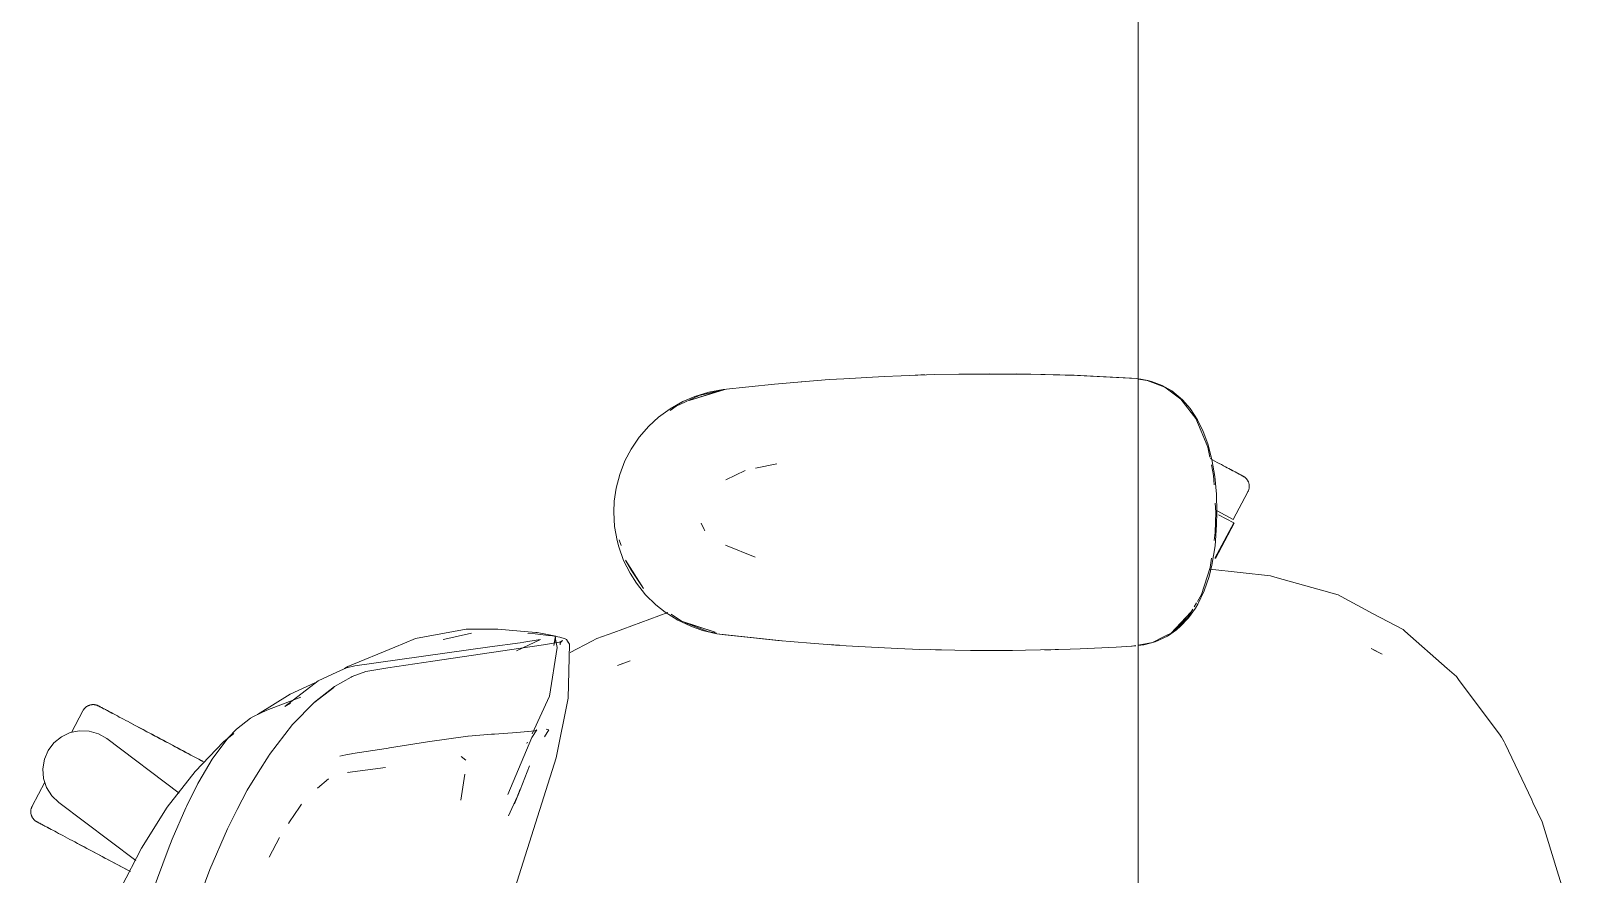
# Model space of a CAD drawing. Header units: millimetres. Extents: x 155927 to 317870, y -36033 to 97293.
# Drawn here: x 203994 to 204533, y 10179 to 10475 of the extents above; entities that cross this region are included whole.
import ezdxf

# ---------------------------------------------------------------- set-up
doc = ezdxf.new("R2010")
doc.units = ezdxf.units.MM
doc.header["$MEASUREMENT"] = 0
doc.layers.add('G-IMPT', color=8, linetype='CONTINUOUS', lineweight=9)
doc.layers.add('I-FURN', color=8, linetype='CONTINUOUS', lineweight=9)

msp = doc.modelspace()

# ---------------------------------------------------------------- linework, layer by layer
at = {"layer": 'G-IMPT'}
for p, q in [((204254.36, 10351.01), (204236.44, 10349.1)), ((204258.49, 10351.36), (204254.36, 10351.01)), ((204273.55, 10352.6), (204258.49, 10351.36)), ((204265.37, 10351.95), (204263.69, 10351.78)), ((204273.55, 10352.6), (204278.64, 10352.93)), ((204278.64, 10352.93), (204292.78, 10353.74)), ((204298.8, 10353.99), (204292.78, 10353.74)), ((204298.8, 10353.99), (204310.56, 10354.38)), ((204303.69, 10354.13), (204305.62, 10354.24)), ((204305.62, 10354.24), (204307.12, 10354.26)), ((204318.98, 10354.55), (204310.56, 10354.38)), ((204318.98, 10354.55), (204329.77, 10354.63)), ((204318.98, 10354.55), (204339.16, 10354.59)), ((204318.98, 10354.55), (204349, 10354.43)), ((204349, 10354.43), (204329.77, 10354.63)), ((204339.16, 10354.59), (204349, 10354.43)), ((204339.16, 10354.59), (204360.56, 10354.09)), ((204339.16, 10354.59), (204359.35, 10354.13)), ((204339.16, 10354.55), (204341.2, 10354.57)), ((204341.2, 10354.57), (204343.41, 10354.49)), ((204349, 10354.43), (204360.56, 10354.09)), ((204360.56, 10354.09), (204359.35, 10354.13)), ((204359.35, 10354.13), (204381.13, 10353.04)), ((204359.35, 10354.13), (204379.53, 10353.15)), ((204360.56, 10354.09), (204381.13, 10353.04)), ((204381.13, 10353.04), (204379.53, 10353.15)), ((204381.13, 10353.04), (204382.78, 10352.79)), ((204385, 10352.32), (204381.83, 10352.8)), ((204385.18, 10352.34), (204382.78, 10352.79)), ((204385, 10352.32), (204391.19, 10349.91)), ((204385.18, 10352.34), (204386.52, 10351.98)), ((204390.17, 10350.58), (204386.52, 10351.98)), ((204390.17, 10350.58), (204393.6, 10348.62)), ((204222.29, 10344.93), (204217.85, 10342.42)), ((204227.98, 10347.06), (204219.92, 10343.32)), ((204222.29, 10344.93), (204226.53, 10346.74)), ((204236.95, 10349.1), (204224.49, 10345.27)), ((204224.49, 10345.27), (204233.64, 10348.19)), ((204226.53, 10346.74), (204231.39, 10348.21)), ((204227.98, 10347.06), (204236.39, 10348.98)), ((204236.44, 10349.1), (204231.39, 10348.21)), ((204236.95, 10349.1), (204233.64, 10348.19)), ((204391.19, 10349.91), (204396.82, 10345.75)), ((204393.6, 10348.62), (204397.34, 10345.55)), ((204396.82, 10345.75), (204402.04, 10338.96)), ((204400.01, 10342.51), (204397.34, 10345.55)), ((204213.77, 10339.42), (204210.33, 10336.26)), ((204213.77, 10339.42), (204217.85, 10342.42)), ((204217.81, 10341.73), (204219.92, 10343.32)), ((204402.66, 10338.46), (204400.01, 10342.51)), ((204207.01, 10332.42), (204210.33, 10336.26)), ((204402.04, 10338.96), (204403.88, 10334.56)), ((204402.66, 10338.46), (204404.64, 10334.39)), ((204406.2, 10328.94), (204403.88, 10334.56)), ((204406.23, 10330.05), (204404.64, 10334.39)), ((204204.18, 10328.26), (204207.01, 10332.42)), ((204406.2, 10328.94), (204406.91, 10325.48)), ((204406.23, 10330.05), (204407.66, 10324.57)), ((204201.99, 10324.09), (204200.16, 10319.38)), ((204204.18, 10328.26), (204201.99, 10324.09)), ((204255.15, 10323.14), (204247.72, 10321.56)), ((204408.66, 10318.64), (204407.66, 10324.57)), ((204198.89, 10314.51), (204200.16, 10319.38)), ((204237.32, 10317.53), (204244.1, 10320.8)), ((204407.48, 10322.73), (204408.24, 10318.98)), ((204408.24, 10318.98), (204408.44, 10315.77)), ((204408.66, 10318.64), (204409.22, 10312.49)), ((204198.89, 10314.51), (204198.25, 10310)), ((204409.4, 10306.15), (204409.22, 10312.49)), ((204198.07, 10306.15), (204198.25, 10310)), ((204408.84, 10309.26), (204409.03, 10306.15)), ((204198.07, 10306.15), (204198.37, 10301.11)), ((204228.69, 10302.33), (204229.7, 10300.1)), ((204409.31, 10301.65), (204408.74, 10294.33)), ((204408.8, 10298.99), (204409.03, 10306.15)), ((204409.31, 10301.65), (204409.4, 10306.15)), ((204198.37, 10301.11), (204199.25, 10296.16)), ((204199.25, 10296.16), (204199.81, 10294.04)), ((204200.61, 10294.47), (204199.99, 10296.5)), ((204229.7, 10300.1), (204230, 10299.65)), ((204408.8, 10298.99), (204408.41, 10296.21)), ((204201.52, 10289.26), (204199.81, 10294.04)), ((204247.65, 10290.43), (204237.23, 10294.58)), ((204407.62, 10287.57), (204408.74, 10294.33)), ((204201.52, 10289.26), (204203.77, 10284.75)), ((204202.17, 10289.36), (204204.33, 10285.68)), ((204202.17, 10289.36), (204208.49, 10279.41)), ((204204.33, 10285.68), (204208.49, 10279.41)), ((204407.07, 10286.73), (204404.04, 10277.34)), ((204406.65, 10283.64), (204407.62, 10287.57)), ((204406.95, 10286.22), (204428.23, 10283.81)), ((204407.54, 10290.02), (204407.07, 10286.73)), ((204203.77, 10284.75), (204206.03, 10281.21)), ((204209.22, 10277.23), (204206.03, 10281.21)), ((204406.65, 10283.64), (204404.91, 10278.55)), ((204430.49, 10283.17), (204428.23, 10283.81)), ((204430.49, 10283.17), (204451.84, 10277.17)), ((204209.22, 10277.23), (204212.83, 10273.68)), ((204404.04, 10277.34), (204402.58, 10274.88)), ((204404.91, 10278.55), (204402.7, 10273.92)), ((204451.84, 10277.17), (204452.95, 10276.57)), ((204452.95, 10276.57), (204464.19, 10270.56)), ((204217.03, 10270.94), (204198.09, 10264)), ((204212.83, 10273.68), (204216.13, 10271.06)), ((204220.46, 10268.33), (204216.13, 10271.06)), ((204221.78, 10267.94), (204218.2, 10270.36)), ((204400.27, 10271.12), (204393.37, 10263.73)), ((204398.86, 10269.5), (204395.78, 10265.96)), ((204400.27, 10271.12), (204398.99, 10269.65)), ((204400.96, 10272.19), (204399.08, 10269.03)), ((204399.45, 10269.09), (204401.89, 10272.54)), ((204402.3, 10274.42), (204401.43, 10272.97)), ((204402.7, 10273.92), (204401.89, 10272.54)), ((204464.19, 10270.56), (204474.62, 10264.97)), ((204146.31, 10265.1), (204128.61, 10261.86)), ((204146.31, 10265.1), (204153.28, 10265.12)), ((204153.28, 10265.12), (204157.45, 10265.12)), ((204161.4, 10264.78), (204157.45, 10265.12)), ((204170.73, 10263.98), (204161.4, 10264.78)), ((204170.73, 10263.98), (204171.2, 10263.94)), ((204171.2, 10263.94), (204175.45, 10263.12)), ((204198.09, 10264), (204192.12, 10261.81)), ((204220.46, 10268.33), (204225.04, 10266.14)), ((204221.78, 10267.94), (204224.49, 10267.03)), ((204221.78, 10267.94), (204233.64, 10264.12)), ((204231, 10264.33), (204222.82, 10267.53)), ((204224.49, 10267.03), (204233.64, 10264.12)), ((204225.04, 10266.14), (204229.17, 10264.69)), ((204234.13, 10263.54), (204229.17, 10264.69)), ((204234.06, 10263.75), (204231, 10264.33)), ((204392.04, 10262.71), (204395.26, 10264.91)), ((204399.08, 10269.03), (204393.37, 10263.73)), ((204393.37, 10263.73), (204395.78, 10265.96)), ((204396.58, 10266.04), (204395.26, 10264.91)), ((204396.58, 10266.04), (204399.45, 10269.09)), ((204475.29, 10264.39), (204474.62, 10264.97)), ((204490.07, 10251.37), (204475.29, 10264.39)), ((204104.94, 10252.08), (204121.39, 10258.87)), ((204154.59, 10258.91), (204107.37, 10252.24)), ((204121.39, 10258.87), (204124.76, 10260.26)), ((204128.61, 10261.86), (204124.76, 10260.26)), ((204165.55, 10258.52), (204134.68, 10253.97)), ((204138.87, 10261.64), (204138.29, 10261.49)), ((204148.17, 10263.69), (204138.87, 10261.64)), ((204154.59, 10258.91), (204165.25, 10260.35)), ((204172.44, 10261.54), (204164.03, 10257.55)), ((204166.55, 10260.57), (204165.25, 10260.35)), ((204173.41, 10259.63), (204165.55, 10258.52)), ((204166.55, 10260.57), (204171.57, 10261.4)), ((204170.56, 10263.46), (204167.97, 10263.67)), ((204175.25, 10262.94), (204170.56, 10263.46)), ((204172.44, 10261.54), (204171.57, 10261.4)), ((204179.67, 10260.74), (204173.41, 10259.63)), ((204175.86, 10262.87), (204175.25, 10262.94)), ((204175.45, 10263.12), (204177.77, 10262.68)), ((204175.51, 10241.64), (204178.22, 10258.69)), ((204175.86, 10262.87), (204179.14, 10262.33)), ((204177.05, 10259.4), (204177.77, 10262.68)), ((204177.05, 10259.4), (204177.54, 10262.27)), ((204177.54, 10262.27), (204178.22, 10258.69)), ((204179.05, 10260.57), (204180.15, 10261.13)), ((204179.05, 10260.57), (204179.67, 10260.74)), ((204181, 10261.78), (204179.14, 10262.33)), ((204179.25, 10259.7), (204179.33, 10260.2)), ((204179.65, 10260.74), (204179.33, 10260.2)), ((204179.65, 10260.74), (204180.15, 10261.13)), ((204181, 10261.78), (204181.54, 10261.46)), ((204181.54, 10261.46), (204181.91, 10260.96)), ((204182.52, 10259.93), (204181.91, 10260.96)), ((204182.04, 10260.34), (204181.91, 10260.96)), ((204181.91, 10260.96), (204181.94, 10260.89)), ((204182.04, 10260.34), (204181.94, 10260.89)), ((204182.14, 10240.94), (204182.52, 10259.93)), ((204182.78, 10256.91), (204190.36, 10260.88)), ((204190.36, 10260.88), (204192.12, 10261.81)), ((204234.13, 10263.54), (204257.09, 10261.08)), ((204234.13, 10263.54), (204236.95, 10263.2)), ((204234.13, 10263.54), (204255.57, 10261.18)), ((204257.09, 10261.08), (204236.95, 10263.2)), ((204255.57, 10261.18), (204266.97, 10260.2)), ((204277.26, 10259.47), (204266.97, 10260.2)), ((204275.21, 10259.6), (204273.8, 10259.74)), ((204275.21, 10259.6), (204277.12, 10259.51)), ((204277.26, 10259.47), (204286.13, 10258.91)), ((204297.43, 10258.37), (204286.13, 10258.91)), ((204374.09, 10258.87), (204361.53, 10258.25)), ((204374.09, 10258.87), (204379.75, 10259.15)), ((204381.01, 10259.43), (204379.53, 10259.15)), ((204379.75, 10259.15), (204381.01, 10259.31)), ((204386.88, 10260.52), (204381.83, 10259.58)), ((204381.83, 10259.41), (204383.76, 10259.65)), ((204383.76, 10259.65), (204387.72, 10260.72)), ((204391.13, 10262.63), (204386.88, 10260.52)), ((204392.04, 10262.71), (204387.72, 10260.72)), ((204391.13, 10262.63), (204393.37, 10263.73)), ((204134.68, 10253.97), (204118.91, 10251.57)), ((204199.39, 10252.4), (204203.86, 10254.03)), ((204203.86, 10254.03), (204199.98, 10252.66)), ((204297.43, 10258.37), (204305.31, 10258.07)), ((204317.62, 10257.78), (204305.31, 10258.07)), ((204309.18, 10257.99), (204310.84, 10257.92)), ((204310.84, 10257.92), (204312.92, 10257.92)), ((204317.62, 10257.78), (204323.09, 10257.71)), ((204337.8, 10257.7), (204323.09, 10257.71)), ((204342.32, 10257.75), (204337.8, 10257.7)), ((204342.32, 10257.75), (204357.98, 10258.13)), ((204349.04, 10257.93), (204351.26, 10257.93)), ((204353.94, 10258.05), (204351.26, 10257.93)), ((204357.98, 10258.13), (204361.53, 10258.25)), ((204465.03, 10257.54), (204463.43, 10258.32)), ((204467.32, 10256.36), (204463.43, 10258.32)), ((204467.32, 10256.36), (204465.03, 10257.54)), ((204101.02, 10250.02), (204094.49, 10246.98)), ((204100.19, 10245.02), (204106.03, 10248.31)), ((204101.02, 10250.02), (204104.38, 10251.59)), ((204103.77, 10251.31), (204104.94, 10252.08)), ((204107.37, 10252.24), (204104.38, 10251.59)), ((204106.03, 10248.31), (204106.45, 10248.52)), ((204111.24, 10250.27), (204106.45, 10248.52)), ((204111.24, 10250.27), (204118.91, 10251.57)), ((204199.39, 10252.4), (204199.98, 10252.66)), ((204490.07, 10251.37), (204493.33, 10248.5)), ((204494.06, 10247.53), (204493.33, 10248.5)), ((204084.68, 10242.33), (204073.23, 10235.21)), ((204082.79, 10238.04), (204094.49, 10246.98)), ((204093.31, 10246.31), (204084.68, 10242.33)), ((204093.02, 10239.3), (204099.97, 10244.69)), ((204100.19, 10245.02), (204093.23, 10239.6)), ((204099.97, 10244.69), (204096.59, 10242.1)), ((204508.63, 10228.03), (204494.06, 10247.53)), ((204088.45, 10241.27), (204076.54, 10236.77)), ((204082.79, 10238.04), (204084.82, 10239.2)), ((204085.49, 10231.7), (204093.23, 10239.6)), ((204093.02, 10239.3), (204096.59, 10242.1)), ((204175.51, 10241.64), (204169.52, 10228.48)), ((204182.14, 10240.94), (204177.94, 10219.99)), ((204070.74, 10233.9), (204065.87, 10230.04)), ((204070.74, 10233.9), (204071.87, 10234.52)), ((204071.87, 10234.52), (204074.31, 10235.69)), ((204074.31, 10235.69), (204076.54, 10236.77)), ((204085.49, 10231.7), (204077.47, 10221.26)), ((204062.98, 10227.02), (204058.26, 10220.89)), ((204061.31, 10225.6), (204064.98, 10228.6)), ((204065.87, 10230.04), (204062.98, 10227.02)), ((204132.85, 10225.63), (204146.92, 10227.66)), ((204147, 10227.67), (204146.92, 10227.66)), ((204147, 10227.67), (204155.24, 10228.29)), ((204155.24, 10228.29), (204156.23, 10228.36)), ((204156.23, 10228.36), (204164.09, 10228.92)), ((204169.4, 10227.14), (204160.96, 10207.16)), ((204164.09, 10228.92), (204167.96, 10229.22)), ((204168.05, 10229.22), (204167.96, 10229.22)), ((204168.05, 10229.22), (204170.43, 10229.52)), ((204171.16, 10229.81), (204169.4, 10227.14)), ((204170.44, 10229.52), (204170.43, 10229.52)), ((204170.44, 10229.52), (204171.16, 10229.81)), ((204173.78, 10227.35), (204175.3, 10229.84)), ((204175.36, 10229.82), (204173.78, 10227.35)), ((204175.3, 10229.84), (204173.81, 10227.37)), ((204174.43, 10230.11), (204175.3, 10229.84)), ((204175.36, 10229.82), (204175.3, 10229.84)), ((204508.63, 10228.03), (204509.09, 10227.26)), ((204509.09, 10227.26), (204510.03, 10225.69)), ((204061.31, 10225.6), (204051.35, 10215.3)), ((204058.26, 10220.89), (204057.4, 10219.6)), ((204073.42, 10214.91), (204077.3, 10221.01)), ((204077.3, 10221.01), (204077.47, 10221.26)), ((204102.03, 10220.58), (204104.2, 10221.04)), ((204104.2, 10221.04), (204106.18, 10221.46)), ((204106.65, 10221.53), (204106.18, 10221.46)), ((204118.37, 10223.34), (204106.65, 10221.53)), ((204118.37, 10223.34), (204118.98, 10223.43)), ((204119.49, 10223.51), (204118.98, 10223.43)), ((204132.85, 10225.63), (204119.49, 10223.51)), ((204167.95, 10225.42), (204167.51, 10225.15)), ((204510.45, 10224.98), (204510.03, 10225.69)), ((204510.45, 10224.98), (204519.72, 10205.34)), ((204041.55, 10202.7), (204051.35, 10215.3)), ((204052.67, 10211.6), (204057.4, 10219.6)), ((204118.08, 10216.66), (204104.72, 10214.88)), ((204146.26, 10219.28), (204144.62, 10220.56)), ((204161.95, 10169.75), (204177.94, 10219.99)), ((204165.26, 10208.8), (204168.52, 10217.27)), ((204052.36, 10211), (204048.36, 10202.99)), ((204052.36, 10211), (204052.67, 10211.6)), ((204073.42, 10214.91), (204069.65, 10208.68)), ((204094.22, 10209.38), (204098.13, 10212.72)), ((204104.72, 10214.88), (204105.19, 10215.02)), ((204145.91, 10214.33), (204144.51, 10205.17)), ((204145.91, 10214.33), (204145.86, 10213.98)), ((204066.08, 10201.89), (204069.65, 10208.68)), ((204164.24, 10206.42), (204161.19, 10199.71)), ((204163.24, 10203.9), (204165.27, 10209.01)), ((204165.27, 10209.01), (204163.24, 10203.89)), ((204165.26, 10208.8), (204163.24, 10203.9)), ((204519.72, 10205.34), (204520.15, 10204.42)), ((204032.57, 10188.41), (204041.55, 10202.7)), ((204048.14, 10202.55), (204043.37, 10191.59)), ((204048.14, 10202.55), (204048.36, 10202.99)), ((204066.08, 10201.89), (204062.7, 10195.16)), ((204087.95, 10202.75), (204084.45, 10197.61)), ((204087.95, 10202.75), (204088.7, 10203.85)), ((204523.34, 10197.66), (204520.15, 10204.42)), ((204056.52, 10180.94), (204062.7, 10195.16)), ((204084.45, 10197.61), (204084.06, 10197.04)), ((204523.34, 10197.66), (204528.66, 10180.38)), ((204025.48, 10174.63), (204032.57, 10188.41)), ((204043.37, 10191.59), (204041.89, 10187.91)), ((204080.92, 10192.14), (204077.38, 10185.17)), ((204036.29, 10172.84), (204041.89, 10187.91)), ((204051.06, 10166.06), (204056.52, 10180.94)), ((204528.66, 10180.38), (204532.86, 10166.78))]:
    msp.add_line(p, q, dxfattribs=at)
at = {"layer": 'I-FURN'}
for p, q in [((204381.83, 10770.61), (204381.83, 9370.61)), ((204381.83, 9370.61), (204381.83, 10770.61)), ((204407.89, 10324.45), (204407.05, 10324.9)), ((204408.7, 10324.02), (204407.89, 10324.45)), ((204409.49, 10323.6), (204408.7, 10324.02)), ((204410.25, 10323.2), (204409.49, 10323.6)), ((204410.98, 10322.81), (204410.25, 10323.2)), ((204411.69, 10322.43), (204410.98, 10322.81)), ((204412.37, 10322.07), (204411.69, 10322.43)), ((204413.01, 10321.72), (204412.37, 10322.07)), ((204413.63, 10321.4), (204413.01, 10321.72)), ((204414.22, 10321.09), (204413.63, 10321.4)), ((204413.9, 10321.25), (204414.47, 10320.95)), ((204414.77, 10320.79), (204414.22, 10321.09)), ((204414.47, 10320.95), (204415.01, 10320.66)), ((204415.28, 10320.52), (204414.77, 10320.79)), ((204415.01, 10320.66), (204415.51, 10320.4)), ((204415.77, 10320.26), (204415.28, 10320.52)), ((204415.51, 10320.4), (204415.98, 10320.15)), ((204416.21, 10320.03), (204415.77, 10320.26)), ((204415.98, 10320.15), (204416.41, 10319.92)), ((204416.62, 10319.81), (204416.21, 10320.03)), ((204416.41, 10319.92), (204416.8, 10319.71)), ((204416.99, 10319.61), (204416.62, 10319.81)), ((204416.8, 10319.71), (204417.15, 10319.52)), ((204417.33, 10319.43), (204416.99, 10319.61)), ((204417.15, 10319.52), (204417.47, 10319.36)), ((204417.63, 10319.27), (204417.33, 10319.43)), ((204417.47, 10319.36), (204417.75, 10319.21)), ((204417.89, 10319.14), (204417.63, 10319.27)), ((204417.75, 10319.21), (204417.99, 10319.08)), ((204418.11, 10319.02), (204417.89, 10319.14)), ((204417.99, 10319.08), (204418.19, 10318.97)), ((204418.29, 10318.92), (204418.11, 10319.02)), ((204418.19, 10318.97), (204418.35, 10318.89)), ((204418.43, 10318.85), (204418.29, 10318.92)), ((204418.35, 10318.89), (204418.48, 10318.82)), ((204418.53, 10318.79), (204418.43, 10318.85)), ((204418.48, 10318.82), (204418.56, 10318.78)), ((204418.59, 10318.76), (204418.53, 10318.79)), ((204418.56, 10318.78), (204418.6, 10318.76)), ((204418.61, 10318.75), (204418.59, 10318.76)), ((204418.6, 10318.76), (204418.61, 10318.75)), ((204418.61, 10318.75), (204418.75, 10318.67)), ((204418.75, 10318.67), (204418.88, 10318.59)), ((204418.88, 10318.59), (204419.02, 10318.5)), ((204419.02, 10318.5), (204419.15, 10318.41)), ((204419.15, 10318.41), (204419.28, 10318.31)), ((204419.28, 10318.31), (204419.4, 10318.2)), ((204419.4, 10318.2), (204419.52, 10318.09)), ((204419.52, 10318.09), (204419.63, 10317.98)), ((204419.63, 10317.98), (204419.74, 10317.86)), ((204419.74, 10317.86), (204419.84, 10317.73)), ((204419.84, 10317.73), (204419.94, 10317.61)), ((204415.12, 10303.62), (204420.27, 10313.3)), ((204419.94, 10317.61), (204420.04, 10317.48)), ((204420.04, 10317.48), (204420.12, 10317.34)), ((204420.12, 10317.34), (204420.21, 10317.2)), ((204420.21, 10317.2), (204420.28, 10317.06)), ((204420.29, 10313.34), (204420.27, 10313.3)), ((204420.28, 10317.06), (204420.36, 10316.92)), ((204420.36, 10313.48), (204420.29, 10313.34)), ((204420.36, 10316.92), (204420.42, 10316.77)), ((204420.43, 10313.63), (204420.36, 10313.48)), ((204420.42, 10316.77), (204420.48, 10316.62)), ((204420.49, 10313.78), (204420.43, 10313.63)), ((204420.48, 10316.62), (204420.54, 10316.47)), ((204420.54, 10313.93), (204420.49, 10313.78)), ((204420.54, 10316.47), (204420.59, 10316.32)), ((204420.59, 10314.09), (204420.54, 10313.93)), ((204420.59, 10316.32), (204420.63, 10316.16)), ((204420.63, 10314.24), (204420.59, 10314.09)), ((204420.63, 10316.16), (204420.66, 10316)), ((204420.67, 10314.4), (204420.63, 10314.24)), ((204420.66, 10316), (204420.69, 10315.84)), ((204420.69, 10314.56), (204420.67, 10314.4)), ((204420.69, 10315.84), (204420.71, 10315.68)), ((204420.72, 10314.72), (204420.69, 10314.56)), ((204420.71, 10315.68), (204420.73, 10315.52)), ((204420.73, 10314.88), (204420.72, 10314.72)), ((204420.73, 10315.52), (204420.74, 10315.36)), ((204420.74, 10315.04), (204420.73, 10314.88)), ((204420.74, 10315.36), (204420.74, 10315.2)), ((204420.74, 10315.2), (204420.74, 10315.04)), ((204415.31, 10302.39), (204408.73, 10290.02)), ((204408.91, 10289.93), (204415.48, 10302.29)), ((204409.49, 10306.61), (204415.12, 10303.62)), ((204410.02, 10305.2), (204415.31, 10302.39)), ((204408.73, 10290.02), (204408.64, 10290.07)), ((204012.15, 10236.71), (204012.24, 10236.84)), ((204012.24, 10236.84), (204012.33, 10236.98)), ((204012.33, 10236.98), (204012.42, 10237.11)), ((204012.42, 10237.11), (204012.52, 10237.23)), ((204012.52, 10237.23), (204012.63, 10237.36)), ((204012.63, 10237.36), (204012.74, 10237.47)), ((204012.74, 10237.47), (204012.85, 10237.59)), ((204012.85, 10237.59), (204012.97, 10237.7)), ((204012.97, 10237.7), (204013.09, 10237.8)), ((204013.09, 10237.8), (204013.22, 10237.9)), ((204013.22, 10237.9), (204013.35, 10237.99)), ((204013.35, 10237.99), (204013.49, 10238.08)), ((204013.49, 10238.08), (204013.62, 10238.17)), ((204013.62, 10238.17), (204013.76, 10238.24)), ((204013.76, 10238.24), (204013.91, 10238.32)), ((204013.91, 10238.32), (204014.06, 10238.38)), ((204014.06, 10238.38), (204014.21, 10238.44)), ((204014.21, 10238.44), (204014.36, 10238.5)), ((204014.36, 10238.5), (204014.51, 10238.54)), ((204014.51, 10238.54), (204014.67, 10238.59)), ((204014.67, 10238.59), (204014.82, 10238.62)), ((204014.82, 10238.62), (204014.98, 10238.65)), ((204014.98, 10238.65), (204015.14, 10238.67)), ((204015.14, 10238.67), (204015.3, 10238.69)), ((204015.3, 10238.69), (204015.46, 10238.7)), ((204015.46, 10238.7), (204015.62, 10238.7)), ((204015.62, 10238.7), (204015.79, 10238.7)), ((204015.79, 10238.7), (204015.95, 10238.69)), ((204015.95, 10238.69), (204016.11, 10238.67)), ((204016.11, 10238.67), (204016.27, 10238.65)), ((204016.27, 10238.65), (204016.43, 10238.62)), ((204016.43, 10238.62), (204016.58, 10238.59)), ((204016.58, 10238.59), (204016.74, 10238.55)), ((204016.74, 10238.55), (204016.89, 10238.5)), ((204016.89, 10238.5), (204017.04, 10238.45)), ((204017.04, 10238.45), (204017.19, 10238.39)), ((204017.19, 10238.39), (204017.34, 10238.32)), ((204017.34, 10238.32), (204017.49, 10238.25)), ((204017.49, 10238.25), (204017.53, 10238.23)), ((204017.53, 10238.23), (204017.55, 10238.22)), ((204017.57, 10238.21), (204017.53, 10238.23)), ((204017.53, 10238.23), (204017.53, 10238.23)), ((204017.55, 10238.22), (204017.61, 10238.19)), ((204017.65, 10238.16), (204017.57, 10238.21)), ((204017.61, 10238.19), (204017.71, 10238.14)), ((204017.78, 10238.1), (204017.65, 10238.16)), ((204017.71, 10238.14), (204017.85, 10238.06)), ((204017.94, 10238.01), (204017.78, 10238.1)), ((204017.85, 10238.06), (204018.03, 10237.96)), ((204018.14, 10237.9), (204017.94, 10238.01)), ((204018.03, 10237.96), (204018.25, 10237.85)), ((204018.38, 10237.78), (204018.14, 10237.9)), ((204018.25, 10237.85), (204018.5, 10237.71)), ((204018.66, 10237.63), (204018.38, 10237.78)), ((204018.5, 10237.71), (204018.8, 10237.55)), ((204018.98, 10237.46), (204018.66, 10237.63)), ((204018.8, 10237.55), (204019.14, 10237.37)), ((204019.33, 10237.27), (204018.98, 10237.46)), ((204019.14, 10237.37), (204019.51, 10237.18)), ((204019.73, 10237.06), (204019.33, 10237.27)), ((204019.51, 10237.18), (204019.92, 10236.96)), ((204020.16, 10236.83), (204019.73, 10237.06)), ((204019.92, 10236.96), (204020.37, 10236.72)), ((204020.62, 10236.58), (204020.16, 10236.83)), ((204012.07, 10236.56), (204008.04, 10228.98)), ((204012.07, 10236.56), (204012.15, 10236.71)), ((204020.37, 10236.72), (204020.85, 10236.46)), ((204021.12, 10236.32), (204020.62, 10236.58)), ((204020.85, 10236.46), (204021.36, 10236.19)), ((204021.66, 10236.03), (204021.12, 10236.32)), ((204021.36, 10236.19), (204021.92, 10235.9)), ((204022.23, 10235.73), (204021.66, 10236.03)), ((204021.92, 10235.9), (204022.5, 10235.59)), ((204022.83, 10235.41), (204022.23, 10235.73)), ((204023.46, 10235.07), (204022.83, 10235.41)), ((204024.13, 10234.72), (204023.46, 10235.07)), ((204024.82, 10234.35), (204024.13, 10234.72)), ((204025.54, 10233.97), (204024.82, 10234.35)), ((204026.29, 10233.57), (204025.54, 10233.97)), ((204027.07, 10233.16), (204026.29, 10233.57)), ((204027.87, 10232.73), (204027.07, 10233.16)), ((204028.69, 10232.29), (204027.87, 10232.73)), ((204028.25, 10232.53), (204029.08, 10232.09)), ((204029.54, 10231.84), (204028.69, 10232.29)), ((204029.08, 10232.09), (204029.94, 10231.63)), ((204030.41, 10231.38), (204029.54, 10231.84)), ((204029.94, 10231.63), (204030.81, 10231.17)), ((204001.92, 10225.32), (204004.54, 10227.45)), ((204004.54, 10227.45), (204007.59, 10228.89)), ((204007.59, 10228.89), (204010.89, 10229.56)), ((204010.89, 10229.56), (204014.26, 10229.42)), ((204014.26, 10229.42), (204017.5, 10228.48)), ((204017.5, 10228.48), (204020.42, 10226.79)), ((204020.42, 10226.79), (204045.74, 10207.71)), ((204031.3, 10230.91), (204030.41, 10231.38)), ((204030.81, 10231.17), (204031.71, 10230.69)), ((204032.2, 10230.43), (204031.3, 10230.91)), ((204031.71, 10230.69), (204032.62, 10230.2)), ((204033.12, 10229.94), (204032.2, 10230.43)), ((204032.62, 10230.2), (204033.55, 10229.71)), ((204034.06, 10229.44), (204033.12, 10229.94)), ((204033.55, 10229.71), (204034.5, 10229.21)), ((204035.01, 10228.93), (204034.06, 10229.44)), ((204034.5, 10229.21), (204035.46, 10228.7)), ((204035.98, 10228.42), (204035.01, 10228.93)), ((204035.46, 10228.7), (204036.42, 10228.18)), ((204036.95, 10227.9), (204035.98, 10228.42)), ((204036.42, 10228.18), (204037.4, 10227.66)), ((204037.93, 10227.38), (204036.95, 10227.9)), ((204037.4, 10227.66), (204038.39, 10227.14)), ((204038.93, 10226.85), (204037.93, 10227.38)), ((204038.39, 10227.14), (204039.38, 10226.61)), ((204039.92, 10226.32), (204038.93, 10226.85)), ((204039.38, 10226.61), (204040.38, 10226.08)), ((204040.92, 10225.79), (204039.92, 10226.32)), ((204040.38, 10226.08), (204041.39, 10225.54)), ((203998.56, 10219.52), (203999.89, 10222.62)), ((203999.89, 10222.62), (204001.92, 10225.32)), ((204041.93, 10225.26), (204040.92, 10225.79)), ((204041.39, 10225.54), (204042.39, 10225.01)), ((204042.93, 10224.72), (204041.93, 10225.26)), ((204042.39, 10225.01), (204043.4, 10224.48)), ((204043.94, 10224.19), (204042.93, 10224.72)), ((204043.4, 10224.48), (204044.4, 10223.94)), ((204044.94, 10223.65), (204043.94, 10224.19)), ((204044.4, 10223.94), (204045.4, 10223.41)), ((204045.94, 10223.12), (204044.94, 10223.65)), ((204045.4, 10223.41), (204046.4, 10222.88)), ((204046.93, 10222.59), (204045.94, 10223.12)), ((204046.4, 10222.88), (204047.39, 10222.35)), ((204047.92, 10222.07), (204046.93, 10222.59)), ((204047.39, 10222.35), (204048.37, 10221.83)), ((204048.9, 10221.55), (204047.92, 10222.07)), ((204048.37, 10221.83), (204049.35, 10221.31)), ((204049.87, 10221.03), (204048.9, 10221.55)), ((204049.35, 10221.31), (204050.31, 10220.8)), ((204050.83, 10220.52), (204049.87, 10221.03)), ((204050.31, 10220.8), (204051.26, 10220.29)), ((203998.02, 10216.19), (203998.56, 10219.52)), ((203998.28, 10212.83), (203998.02, 10216.19)), ((204051.77, 10220.02), (204050.83, 10220.52)), ((204051.26, 10220.29), (204052.2, 10219.79)), ((204052.7, 10219.53), (204051.77, 10220.02)), ((204052.2, 10219.79), (204053.12, 10219.3)), ((204053.61, 10219.04), (204052.7, 10219.53)), ((204053.12, 10219.3), (204054.03, 10218.82)), ((204054.51, 10218.57), (204053.61, 10219.04)), ((203998.73, 10211.48), (203994.26, 10203.07)), ((203999.35, 10209.63), (203998.28, 10212.83)), ((204001.15, 10206.78), (203999.35, 10209.63)), ((204003.58, 10204.43), (204001.15, 10206.78)), ((203993.79, 10201.33), (203993.8, 10201.49)), ((203993.79, 10201.17), (203993.79, 10201.33)), ((203993.79, 10201), (203993.79, 10201.17)), ((203993.8, 10200.84), (203993.79, 10201)), ((203993.8, 10201.49), (203993.82, 10201.65)), ((203993.82, 10200.68), (203993.8, 10200.84)), ((203993.82, 10201.65), (203993.84, 10201.81)), ((203993.84, 10200.52), (203993.82, 10200.68)), ((203993.84, 10201.81), (203993.87, 10201.97)), ((203993.87, 10200.37), (203993.84, 10200.52)), ((203993.87, 10201.97), (203993.9, 10202.12)), ((203993.91, 10200.21), (203993.87, 10200.37)), ((203993.9, 10202.12), (203993.95, 10202.28)), ((203993.95, 10200.05), (203993.91, 10200.21)), ((203993.95, 10202.28), (203993.99, 10202.43)), ((203994, 10199.9), (203993.95, 10200.05)), ((203993.99, 10202.43), (203994.05, 10202.59)), ((203994.05, 10199.75), (203994, 10199.9)), ((203994.05, 10202.59), (203994.11, 10202.74)), ((203994.11, 10199.6), (203994.05, 10199.75)), ((203994.11, 10202.74), (203994.17, 10202.88)), ((203994.18, 10199.45), (203994.11, 10199.6)), ((203994.17, 10202.88), (203994.24, 10203.03)), ((203994.25, 10199.31), (203994.18, 10199.45)), ((203994.24, 10203.03), (203994.26, 10203.07)), ((203994.33, 10199.16), (203994.25, 10199.31)), ((203994.41, 10199.03), (203994.33, 10199.16)), ((204030.64, 10184.04), (204003.58, 10204.43)), ((203994.5, 10198.89), (203994.41, 10199.03)), ((203994.59, 10198.76), (203994.5, 10198.89)), ((203994.69, 10198.63), (203994.59, 10198.76)), ((203994.8, 10198.51), (203994.69, 10198.63)), ((203994.91, 10198.39), (203994.8, 10198.51)), ((203995.02, 10198.28), (203994.91, 10198.39)), ((203995.14, 10198.17), (203995.02, 10198.28)), ((203995.26, 10198.06), (203995.14, 10198.17)), ((203995.39, 10197.96), (203995.26, 10198.06)), ((203995.52, 10197.87), (203995.39, 10197.96)), ((203995.65, 10197.78), (203995.52, 10197.87)), ((203995.79, 10197.69), (203995.65, 10197.78)), ((203995.93, 10197.62), (203995.79, 10197.69)), ((203995.94, 10197.61), (203995.93, 10197.62)), ((203995.93, 10197.62), (203995.95, 10197.6)), ((203995.98, 10197.59), (203995.94, 10197.61)), ((203995.95, 10197.6), (203996.01, 10197.57)), ((203996.06, 10197.55), (203995.98, 10197.59)), ((203996.01, 10197.57), (203996.11, 10197.52)), ((203996.18, 10197.48), (203996.06, 10197.55)), ((203996.11, 10197.52), (203996.25, 10197.44)), ((203996.34, 10197.4), (203996.18, 10197.48)), ((203996.25, 10197.44), (203996.43, 10197.35)), ((203996.54, 10197.29), (203996.34, 10197.4)), ((203996.43, 10197.35), (203996.65, 10197.23)), ((203996.78, 10197.16), (203996.54, 10197.29)), ((203996.65, 10197.23), (203996.91, 10197.1)), ((203997.06, 10197.01), (203996.78, 10197.16)), ((203996.91, 10197.1), (203997.21, 10196.94)), ((203997.38, 10196.84), (203997.06, 10197.01)), ((203997.21, 10196.94), (203997.54, 10196.76)), ((203997.74, 10196.65), (203997.38, 10196.84)), ((203997.54, 10196.76), (203997.91, 10196.56)), ((203998.13, 10196.45), (203997.74, 10196.65)), ((203997.91, 10196.56), (203998.32, 10196.34)), ((203998.56, 10196.22), (203998.13, 10196.45)), ((203998.32, 10196.34), (203998.77, 10196.11)), ((203999.03, 10195.97), (203998.56, 10196.22)), ((203998.77, 10196.11), (203999.25, 10195.85)), ((203999.53, 10195.7), (203999.03, 10195.97)), ((203999.25, 10195.85), (203999.77, 10195.57)), ((204000.06, 10195.42), (203999.53, 10195.7)), ((203999.77, 10195.57), (204000.32, 10195.28)), ((204000.63, 10195.12), (204000.06, 10195.42)), ((204000.32, 10195.28), (204000.9, 10194.97)), ((204000.9, 10194.97), (204001.52, 10194.64)), ((204001.52, 10194.64), (204002.17, 10194.3)), ((204002.17, 10194.3), (204002.85, 10193.94)), ((204002.85, 10193.94), (204003.55, 10193.56)), ((204003.55, 10193.56), (204004.29, 10193.17)), ((204004.29, 10193.17), (204005.05, 10192.77)), ((204005.05, 10192.77), (204005.84, 10192.35)), ((204005.84, 10192.35), (204006.65, 10191.92)), ((204006.65, 10191.92), (204007.49, 10191.47)), ((204007.49, 10191.47), (204008.34, 10191.02)), ((204008.34, 10191.02), (204009.22, 10190.55)), ((204009.22, 10190.55), (204010.11, 10190.07)), ((204010.61, 10189.81), (204009.7, 10190.29)), ((204010.11, 10190.07), (204011.03, 10189.59)), ((204011.53, 10189.32), (204010.61, 10189.81)), ((204011.03, 10189.59), (204011.96, 10189.09)), ((204012.47, 10188.82), (204011.53, 10189.32)), ((204011.96, 10189.09), (204012.9, 10188.59)), ((204013.42, 10188.32), (204012.47, 10188.82)), ((204012.9, 10188.59), (204013.86, 10188.08)), ((204014.38, 10187.8), (204013.42, 10188.32)), ((204013.86, 10188.08), (204014.83, 10187.57)), ((204015.36, 10187.29), (204014.38, 10187.8)), ((204014.83, 10187.57), (204015.81, 10187.05)), ((204016.34, 10186.76), (204015.36, 10187.29)), ((204015.81, 10187.05), (204016.79, 10186.52)), ((204017.33, 10186.24), (204016.34, 10186.76)), ((204016.79, 10186.52), (204017.79, 10185.99)), ((204018.33, 10185.71), (204017.33, 10186.24)), ((204017.79, 10185.99), (204018.79, 10185.46)), ((204019.33, 10185.17), (204018.33, 10185.71)), ((204018.79, 10185.46), (204019.79, 10184.93)), ((204020.33, 10184.64), (204019.33, 10185.17)), ((204019.79, 10184.93), (204020.8, 10184.39)), ((204021.34, 10184.11), (204020.33, 10184.64)), ((204020.8, 10184.39), (204021.8, 10183.86)), ((204022.34, 10183.57), (204021.34, 10184.11)), ((204021.8, 10183.86), (204022.8, 10183.33)), ((204023.35, 10183.04), (204022.34, 10183.57)), ((204022.8, 10183.33), (204023.81, 10182.79)), ((204024.35, 10182.51), (204023.35, 10183.04)), ((204023.81, 10182.79), (204024.8, 10182.26)), ((204025.34, 10181.98), (204024.35, 10182.51)), ((204024.8, 10182.26), (204025.79, 10181.74)), ((204026.33, 10181.45), (204025.34, 10181.98)), ((204025.79, 10181.74), (204026.78, 10181.21)), ((204027.31, 10180.93), (204026.33, 10181.45)), ((204026.78, 10181.21), (204027.75, 10180.7)), ((204028.27, 10180.42), (204027.31, 10180.93)), ((204027.75, 10180.7), (204028.72, 10180.18))]:
    msp.add_line(p, q, dxfattribs=at)

doc.saveas('drawing.dxf')
